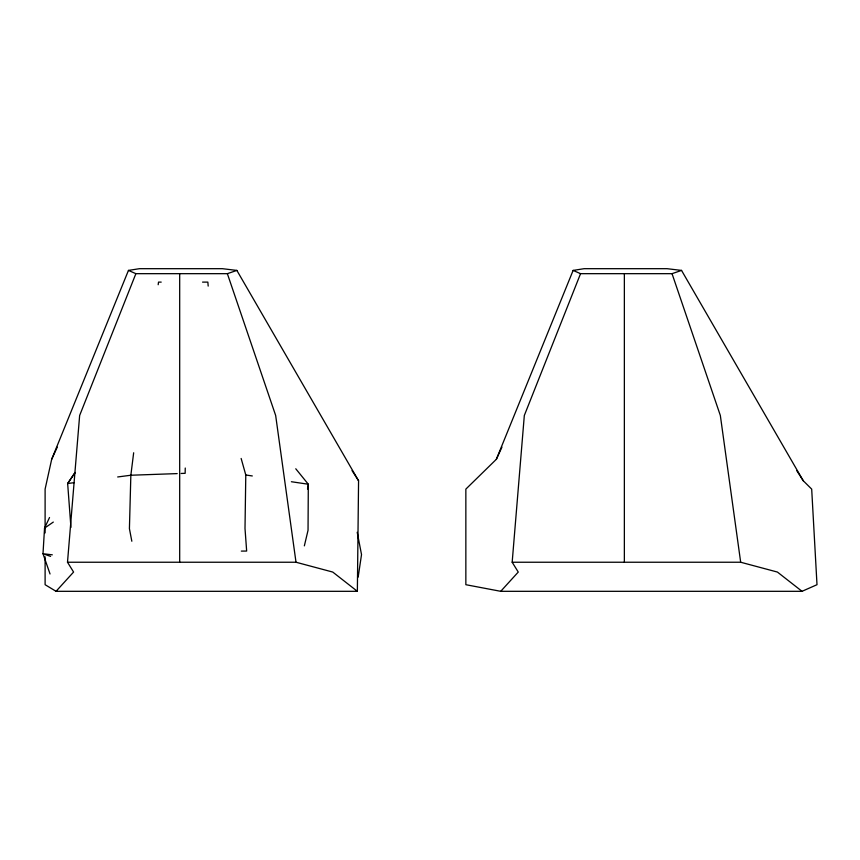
<?xml version="1.0" encoding="UTF-8"?>
<svg xmlns="http://www.w3.org/2000/svg" width="860" height="860" viewBox="0 0 860 860"><rect width="100%" height="100%" fill="white"/><g stroke="black" fill="none" stroke-linecap="round" stroke-linejoin="round"><path stroke-width="1.29" d="M45.107 556.818L45.107 584.703L56.05 591.314L357.362 591.314L358.566 480.751L236.865 270.416L222.375 268.685L139.46 268.685L128.452 270.416L51.686 459.283L45.107 489.114L45.107 532.92M241.144 458.455L245.788 474.989L245.003 528.481L246.659 551.056L241.316 551.099M185.255 468.034L185.147 473.322L181.17 473.462M49.525 517.516L44.537 528.137L43 553.722L50.041 573.975M56.05 591.314L73.584 572.061L67.499 562.236L79.647 415.477L135.88 273.673L227.362 273.673L236.865 270.416M500.735 591.314L518.258 572.061L512.173 562.236L524.321 415.477L580.554 273.673L672.036 273.673L681.539 270.416L803.251 480.751L811.689 489.114L817 584.703L802.036 591.314L500.735 591.314L465.851 584.703L465.851 489.114L496.36 459.283L501.95 447.146M133.666 452.768L130.849 475.236L129.419 528.663L131.827 541.241M158.186 284.724L158.519 282.112L161.207 282.112M358.158 577.135L361.522 554.592L357.212 532.297M307.536 489.071L308.31 484.234L295.765 468.775M304.354 545.863L308.041 530.276L308.31 484.234L291.379 481.729M496.36 459.283L573.125 270.416L584.134 268.685L667.048 268.685L681.539 270.416M51.686 459.283L57.276 447.146M75.067 472.538L67.65 483.524L70.939 527.395M75.132 472.462L67.65 483.524L74.239 482.654M44.537 528.137L53.309 522.074M117.68 476.967L130.849 475.236L177.192 473.602M202.562 282.112L207.851 282.112L208.184 286.09M67.499 562.236L296.001 562.236L332.745 572.061L357.362 591.314M512.173 562.236L740.675 562.236L777.418 572.061L802.036 591.314M52.32 554.829L43 553.722L50.579 556.377M245.788 474.989L252.302 475.956M573.125 270.416L580.554 273.673M128.452 270.416L135.88 273.673M796.725 470.603L803.251 480.751M352.052 470.603L358.566 480.751M672.036 273.673L720.336 415.477L740.675 562.236M227.362 273.673L275.662 415.477L296.001 562.236M624.36 273.673L624.36 562.236M179.686 273.673L179.686 562.236"/></g></svg>
